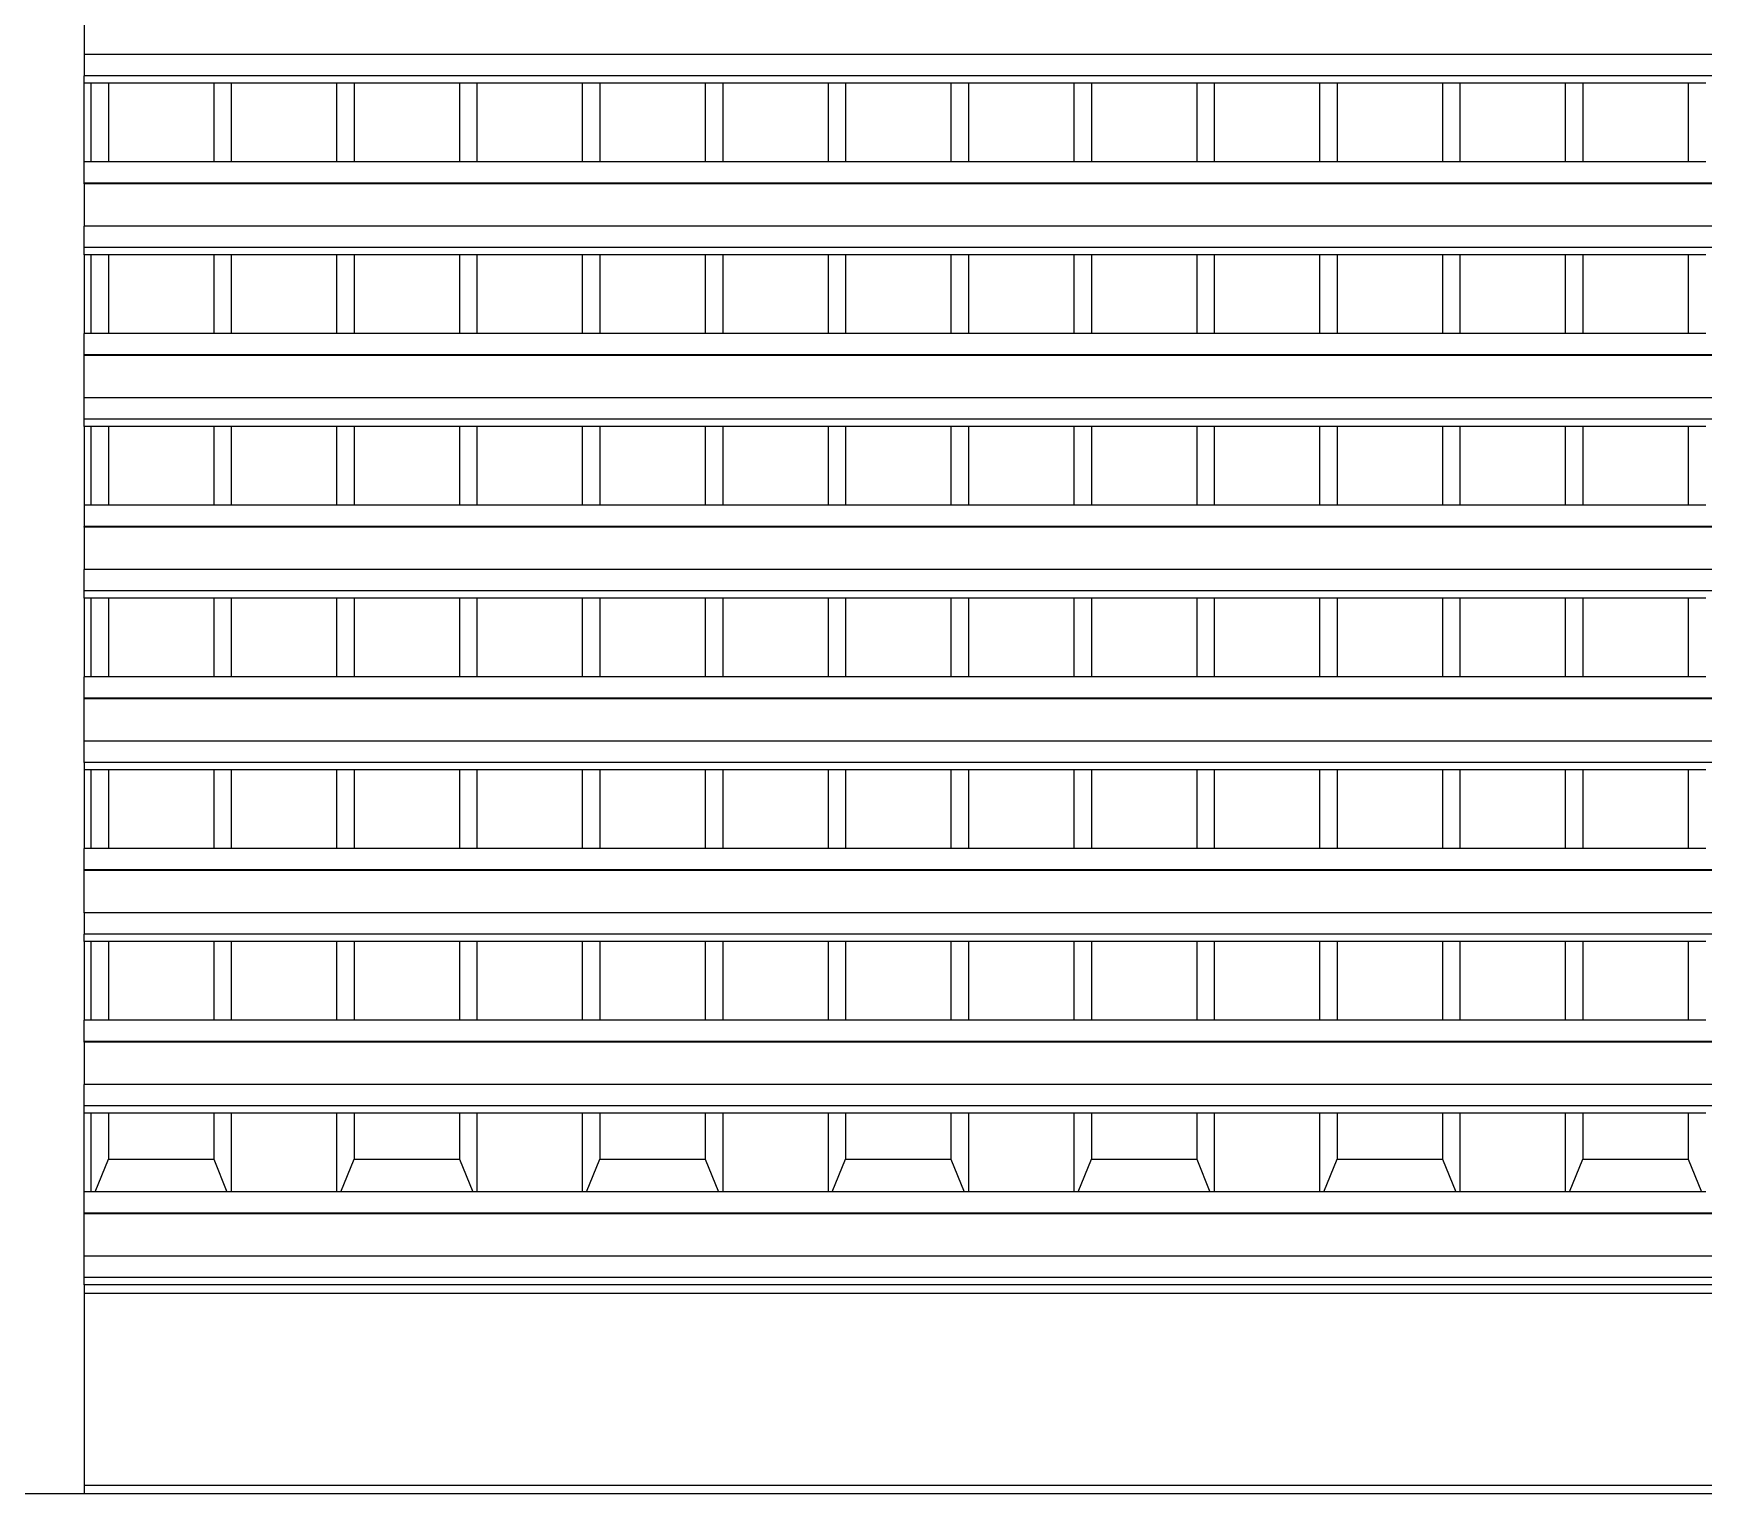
# Model space of a CAD drawing. Header units: metres. Extents: x -59 to 59, y -13 to 12.
# Drawn here: x -29.027 to -27.108, y 9.144 to 10.822 of the extents above; entities that cross this region are included whole.
import ezdxf

# ---------------------------------------------------------------- set-up
doc = ezdxf.new("R2010")
doc.units = ezdxf.units.M

msp = doc.modelspace()

# ---------------------------------------------------------------- linework, layer by layer
for p, q in [((-28.9689, 10.8459), (-28.9689, 10.7974)), ((-25.3389, 10.7974), (-28.9689, 10.7974)), ((-28.9689, 10.7974), (-28.9689, 10.7727)), ((-25.3389, 10.7727), (-28.9689, 10.7727)), ((-28.9689, 10.7645), (-28.9689, 10.7727)), ((-28.9689, 10.6741), (-28.9689, 10.7645)), ((-28.9613, 10.7645), (-28.9689, 10.7645)), ((-28.9613, 10.7645), (-28.9613, 10.6741)), ((-28.9412, 10.7645), (-28.9613, 10.7645)), ((-28.9412, 10.7645), (-28.9412, 10.6741)), ((-28.8201, 10.7645), (-28.9412, 10.7645)), ((-28.8201, 10.7645), (-28.8201, 10.6741)), ((-28.8, 10.7645), (-28.8201, 10.7645)), ((-28.8, 10.7645), (-28.8, 10.6741)), ((-28.6789, 10.7645), (-28.8, 10.7645)), ((-28.6789, 10.7645), (-28.6789, 10.6741)), ((-28.6588, 10.7645), (-28.6789, 10.7645)), ((-28.6588, 10.7645), (-28.6588, 10.6741)), ((-28.5377, 10.7645), (-28.6588, 10.7645)), ((-28.5377, 10.7645), (-28.5377, 10.6741)), ((-28.5176, 10.7645), (-28.5377, 10.7645)), ((-28.5176, 10.7645), (-28.5176, 10.6741)), ((-28.3965, 10.7645), (-28.5176, 10.7645)), ((-28.3965, 10.7645), (-28.3965, 10.6741)), ((-28.3763, 10.7645), (-28.3965, 10.7645)), ((-28.3763, 10.7645), (-28.3763, 10.6741)), ((-28.2553, 10.7645), (-28.3763, 10.7645)), ((-28.2553, 10.7645), (-28.2553, 10.6741)), ((-28.2351, 10.7645), (-28.2553, 10.7645)), ((-28.2351, 10.7645), (-28.2351, 10.6741)), ((-28.1141, 10.7645), (-28.2351, 10.7645)), ((-28.1141, 10.7645), (-28.1141, 10.6741)), ((-28.0939, 10.7645), (-28.1141, 10.7645)), ((-28.0939, 10.7645), (-28.0939, 10.6741)), ((-27.9729, 10.7645), (-28.0939, 10.7645)), ((-27.9729, 10.7645), (-27.9729, 10.6741)), ((-27.9527, 10.7645), (-27.9729, 10.7645)), ((-27.9527, 10.7645), (-27.9527, 10.6741)), ((-27.8317, 10.7645), (-27.9527, 10.7645)), ((-27.8317, 10.7645), (-27.8317, 10.6741)), ((-27.8115, 10.7645), (-27.8317, 10.7645)), ((-27.8115, 10.7645), (-27.8115, 10.6741)), ((-27.6905, 10.7645), (-27.8115, 10.7645)), ((-27.6905, 10.7645), (-27.6905, 10.6741)), ((-27.6703, 10.7645), (-27.6905, 10.7645)), ((-27.6703, 10.7645), (-27.6703, 10.6741)), ((-27.5493, 10.7645), (-27.6703, 10.7645)), ((-27.5493, 10.7645), (-27.5493, 10.6741)), ((-27.5291, 10.7645), (-27.5493, 10.7645)), ((-27.5291, 10.7645), (-27.5291, 10.6741)), ((-27.4081, 10.7645), (-27.5291, 10.7645)), ((-27.4081, 10.7645), (-27.4081, 10.6741)), ((-27.3879, 10.7645), (-27.4081, 10.7645)), ((-27.3879, 10.7645), (-27.3879, 10.6741)), ((-27.2669, 10.7645), (-27.3879, 10.7645)), ((-27.2669, 10.7645), (-27.2669, 10.6741)), ((-27.2467, 10.7645), (-27.2669, 10.7645)), ((-27.2467, 10.7645), (-27.2467, 10.6741)), ((-27.1257, 10.7645), (-27.2467, 10.7645)), ((-27.1257, 10.7645), (-27.1257, 10.6741)), ((-27.1055, 10.7645), (-27.1257, 10.7645)), ((-28.9689, 10.6494), (-28.9689, 10.6741)), ((-28.9613, 10.6741), (-28.9689, 10.6741)), ((-28.9412, 10.6741), (-28.9613, 10.6741)), ((-28.8201, 10.6741), (-28.9412, 10.6741)), ((-28.8, 10.6741), (-28.8201, 10.6741)), ((-28.6789, 10.6741), (-28.8, 10.6741)), ((-28.6588, 10.6741), (-28.6789, 10.6741)), ((-28.5377, 10.6741), (-28.6588, 10.6741)), ((-28.5176, 10.6741), (-28.5377, 10.6741)), ((-28.3965, 10.6741), (-28.5176, 10.6741)), ((-28.3763, 10.6741), (-28.3965, 10.6741)), ((-28.2553, 10.6741), (-28.3763, 10.6741)), ((-28.2351, 10.6741), (-28.2553, 10.6741)), ((-28.1141, 10.6741), (-28.2351, 10.6741)), ((-28.0939, 10.6741), (-28.1141, 10.6741)), ((-27.9729, 10.6741), (-28.0939, 10.6741)), ((-27.9527, 10.6741), (-27.9729, 10.6741)), ((-27.8317, 10.6741), (-27.9527, 10.6741)), ((-27.8115, 10.6741), (-27.8317, 10.6741)), ((-27.6905, 10.6741), (-27.8115, 10.6741)), ((-27.6703, 10.6741), (-27.6905, 10.6741)), ((-27.5493, 10.6741), (-27.6703, 10.6741)), ((-27.5291, 10.6741), (-27.5493, 10.6741)), ((-27.4081, 10.6741), (-27.5291, 10.6741)), ((-27.3879, 10.6741), (-27.4081, 10.6741)), ((-27.2669, 10.6741), (-27.3879, 10.6741)), ((-27.2467, 10.6741), (-27.2669, 10.6741)), ((-27.1257, 10.6741), (-27.2467, 10.6741)), ((-27.1055, 10.6741), (-27.1257, 10.6741)), ((-25.3389, 10.6494), (-28.9689, 10.6494)), ((-28.9689, 10.6486), (-28.9689, 10.6494)), ((-25.3389, 10.6486), (-28.9689, 10.6486)), ((-28.9689, 10.6486), (-28.9689, 10.6001)), ((-25.3389, 10.6001), (-28.9689, 10.6001)), ((-28.9689, 10.5754), (-28.9689, 10.6001)), ((-25.3389, 10.5754), (-28.9689, 10.5754)), ((-28.9689, 10.5672), (-28.9689, 10.5754)), ((-28.9613, 10.5672), (-28.9689, 10.5672)), ((-28.9689, 10.5672), (-28.9689, 10.4768)), ((-28.9613, 10.5672), (-28.9613, 10.4768)), ((-28.9412, 10.5672), (-28.9613, 10.5672)), ((-28.9412, 10.5672), (-28.9412, 10.4768)), ((-28.8201, 10.5672), (-28.9412, 10.5672)), ((-28.8201, 10.5672), (-28.8201, 10.4768)), ((-28.8, 10.5672), (-28.8201, 10.5672)), ((-28.8, 10.5672), (-28.8, 10.4768)), ((-28.6789, 10.5672), (-28.8, 10.5672)), ((-28.6789, 10.5672), (-28.6789, 10.4768)), ((-28.6588, 10.5672), (-28.6789, 10.5672)), ((-28.6588, 10.5672), (-28.6588, 10.4768)), ((-28.5377, 10.5672), (-28.6588, 10.5672)), ((-28.5377, 10.5672), (-28.5377, 10.4768)), ((-28.5176, 10.5672), (-28.5377, 10.5672)), ((-28.5176, 10.5672), (-28.5176, 10.4768)), ((-28.3965, 10.5672), (-28.5176, 10.5672)), ((-28.3965, 10.5672), (-28.3965, 10.4768)), ((-28.3763, 10.5672), (-28.3965, 10.5672)), ((-28.3763, 10.5672), (-28.3763, 10.4768)), ((-28.2553, 10.5672), (-28.3763, 10.5672)), ((-28.2553, 10.5672), (-28.2553, 10.4768)), ((-28.2351, 10.5672), (-28.2553, 10.5672)), ((-28.2351, 10.5672), (-28.2351, 10.4768)), ((-28.1141, 10.5672), (-28.2351, 10.5672)), ((-28.1141, 10.5672), (-28.1141, 10.4768)), ((-28.0939, 10.5672), (-28.1141, 10.5672)), ((-28.0939, 10.5672), (-28.0939, 10.4768)), ((-27.9729, 10.5672), (-28.0939, 10.5672)), ((-27.9729, 10.5672), (-27.9729, 10.4768)), ((-27.9527, 10.5672), (-27.9729, 10.5672)), ((-27.9527, 10.5672), (-27.9527, 10.4768)), ((-27.8317, 10.5672), (-27.9527, 10.5672)), ((-27.8317, 10.5672), (-27.8317, 10.4768)), ((-27.8115, 10.5672), (-27.8317, 10.5672)), ((-27.8115, 10.5672), (-27.8115, 10.4768)), ((-27.6905, 10.5672), (-27.8115, 10.5672)), ((-27.6905, 10.5672), (-27.6905, 10.4768)), ((-27.6703, 10.5672), (-27.6905, 10.5672)), ((-27.6703, 10.5672), (-27.6703, 10.4768)), ((-27.5493, 10.5672), (-27.6703, 10.5672)), ((-27.5493, 10.5672), (-27.5493, 10.4768)), ((-27.5291, 10.5672), (-27.5493, 10.5672)), ((-27.5291, 10.5672), (-27.5291, 10.4768)), ((-27.4081, 10.5672), (-27.5291, 10.5672)), ((-27.4081, 10.5672), (-27.4081, 10.4768)), ((-27.3879, 10.5672), (-27.4081, 10.5672)), ((-27.3879, 10.5672), (-27.3879, 10.4768)), ((-27.2669, 10.5672), (-27.3879, 10.5672)), ((-27.2669, 10.5672), (-27.2669, 10.4768)), ((-27.2467, 10.5672), (-27.2669, 10.5672)), ((-27.2467, 10.5672), (-27.2467, 10.4768)), ((-27.1257, 10.5672), (-27.2467, 10.5672)), ((-27.1257, 10.5672), (-27.1257, 10.4768)), ((-27.1055, 10.5672), (-27.1257, 10.5672)), ((-28.9689, 10.4521), (-28.9689, 10.4768)), ((-28.9613, 10.4768), (-28.9689, 10.4768)), ((-28.9412, 10.4768), (-28.9613, 10.4768)), ((-28.8201, 10.4768), (-28.9412, 10.4768)), ((-28.8, 10.4768), (-28.8201, 10.4768)), ((-28.6789, 10.4768), (-28.8, 10.4768)), ((-28.6588, 10.4768), (-28.6789, 10.4768)), ((-28.5377, 10.4768), (-28.6588, 10.4768)), ((-28.5176, 10.4768), (-28.5377, 10.4768)), ((-28.3965, 10.4768), (-28.5176, 10.4768)), ((-28.3763, 10.4768), (-28.3965, 10.4768)), ((-28.2553, 10.4768), (-28.3763, 10.4768)), ((-28.2351, 10.4768), (-28.2553, 10.4768)), ((-28.1141, 10.4768), (-28.2351, 10.4768)), ((-28.0939, 10.4768), (-28.1141, 10.4768)), ((-27.9729, 10.4768), (-28.0939, 10.4768)), ((-27.9527, 10.4768), (-27.9729, 10.4768)), ((-27.8317, 10.4768), (-27.9527, 10.4768)), ((-27.8115, 10.4768), (-27.8317, 10.4768)), ((-27.6905, 10.4768), (-27.8115, 10.4768)), ((-27.6703, 10.4768), (-27.6905, 10.4768)), ((-27.5493, 10.4768), (-27.6703, 10.4768)), ((-27.5291, 10.4768), (-27.5493, 10.4768)), ((-27.4081, 10.4768), (-27.5291, 10.4768)), ((-27.3879, 10.4768), (-27.4081, 10.4768)), ((-27.2669, 10.4768), (-27.3879, 10.4768)), ((-27.2467, 10.4768), (-27.2669, 10.4768)), ((-27.1257, 10.4768), (-27.2467, 10.4768)), ((-27.1055, 10.4768), (-27.1257, 10.4768)), ((-25.3389, 10.4521), (-28.9689, 10.4521)), ((-28.9689, 10.4513), (-28.9689, 10.4521)), ((-25.3389, 10.4513), (-28.9689, 10.4513)), ((-28.9689, 10.4028), (-28.9689, 10.4513)), ((-25.3389, 10.4028), (-28.9689, 10.4028)), ((-28.9689, 10.3782), (-28.9689, 10.4028)), ((-25.3389, 10.3782), (-28.9689, 10.3782)), ((-28.9689, 10.3699), (-28.9689, 10.3782)), ((-28.9613, 10.3699), (-28.9689, 10.3699)), ((-28.9689, 10.3699), (-28.9689, 10.2795)), ((-28.9613, 10.3699), (-28.9613, 10.2795)), ((-28.9412, 10.3699), (-28.9613, 10.3699)), ((-28.9412, 10.3699), (-28.9412, 10.2795)), ((-28.8201, 10.3699), (-28.9412, 10.3699)), ((-28.8201, 10.3699), (-28.8201, 10.2795)), ((-28.8, 10.3699), (-28.8201, 10.3699)), ((-28.8, 10.3699), (-28.8, 10.2795)), ((-28.6789, 10.3699), (-28.8, 10.3699)), ((-28.6789, 10.3699), (-28.6789, 10.2795)), ((-28.6588, 10.3699), (-28.6789, 10.3699)), ((-28.6588, 10.3699), (-28.6588, 10.2795)), ((-28.5377, 10.3699), (-28.6588, 10.3699)), ((-28.5377, 10.3699), (-28.5377, 10.2795)), ((-28.5176, 10.3699), (-28.5377, 10.3699)), ((-28.5176, 10.3699), (-28.5176, 10.2795)), ((-28.3965, 10.3699), (-28.5176, 10.3699)), ((-28.3965, 10.3699), (-28.3965, 10.2795)), ((-28.3763, 10.3699), (-28.3965, 10.3699)), ((-28.3763, 10.3699), (-28.3763, 10.2795)), ((-28.2553, 10.3699), (-28.3763, 10.3699)), ((-28.2553, 10.3699), (-28.2553, 10.2795)), ((-28.2351, 10.3699), (-28.2553, 10.3699)), ((-28.2351, 10.3699), (-28.2351, 10.2795)), ((-28.1141, 10.3699), (-28.2351, 10.3699)), ((-28.1141, 10.3699), (-28.1141, 10.2795)), ((-28.0939, 10.3699), (-28.1141, 10.3699)), ((-28.0939, 10.3699), (-28.0939, 10.2795)), ((-27.9729, 10.3699), (-28.0939, 10.3699)), ((-27.9729, 10.3699), (-27.9729, 10.2795)), ((-27.9527, 10.3699), (-27.9729, 10.3699)), ((-27.9527, 10.3699), (-27.9527, 10.2795)), ((-27.8317, 10.3699), (-27.9527, 10.3699)), ((-27.8317, 10.3699), (-27.8317, 10.2795)), ((-27.8115, 10.3699), (-27.8317, 10.3699)), ((-27.8115, 10.3699), (-27.8115, 10.2795)), ((-27.6905, 10.3699), (-27.8115, 10.3699)), ((-27.6905, 10.3699), (-27.6905, 10.2795)), ((-27.6703, 10.3699), (-27.6905, 10.3699)), ((-27.6703, 10.3699), (-27.6703, 10.2795)), ((-27.5493, 10.3699), (-27.6703, 10.3699)), ((-27.5493, 10.3699), (-27.5493, 10.2795)), ((-27.5291, 10.3699), (-27.5493, 10.3699)), ((-27.5291, 10.3699), (-27.5291, 10.2795)), ((-27.4081, 10.3699), (-27.5291, 10.3699)), ((-27.4081, 10.3699), (-27.4081, 10.2795)), ((-27.3879, 10.3699), (-27.4081, 10.3699)), ((-27.3879, 10.3699), (-27.3879, 10.2795)), ((-27.2669, 10.3699), (-27.3879, 10.3699)), ((-27.2669, 10.3699), (-27.2669, 10.2795)), ((-27.2467, 10.3699), (-27.2669, 10.3699)), ((-27.2467, 10.3699), (-27.2467, 10.2795)), ((-27.1257, 10.3699), (-27.2467, 10.3699)), ((-27.1257, 10.3699), (-27.1257, 10.2795)), ((-27.1055, 10.3699), (-27.1257, 10.3699)), ((-28.9613, 10.2795), (-28.9689, 10.2795)), ((-28.9689, 10.2795), (-28.9689, 10.2549)), ((-28.9412, 10.2795), (-28.9613, 10.2795)), ((-28.8201, 10.2795), (-28.9412, 10.2795)), ((-28.8, 10.2795), (-28.8201, 10.2795)), ((-28.6789, 10.2795), (-28.8, 10.2795)), ((-28.6588, 10.2795), (-28.6789, 10.2795)), ((-28.5377, 10.2795), (-28.6588, 10.2795)), ((-28.5176, 10.2795), (-28.5377, 10.2795)), ((-28.3965, 10.2795), (-28.5176, 10.2795)), ((-28.3763, 10.2795), (-28.3965, 10.2795)), ((-28.2553, 10.2795), (-28.3763, 10.2795)), ((-28.2351, 10.2795), (-28.2553, 10.2795)), ((-28.1141, 10.2795), (-28.2351, 10.2795)), ((-28.0939, 10.2795), (-28.1141, 10.2795)), ((-27.9729, 10.2795), (-28.0939, 10.2795)), ((-27.9527, 10.2795), (-27.9729, 10.2795)), ((-27.8317, 10.2795), (-27.9527, 10.2795)), ((-27.8115, 10.2795), (-27.8317, 10.2795)), ((-27.6905, 10.2795), (-27.8115, 10.2795)), ((-27.6703, 10.2795), (-27.6905, 10.2795)), ((-27.5493, 10.2795), (-27.6703, 10.2795)), ((-27.5291, 10.2795), (-27.5493, 10.2795)), ((-27.4081, 10.2795), (-27.5291, 10.2795)), ((-27.3879, 10.2795), (-27.4081, 10.2795)), ((-27.2669, 10.2795), (-27.3879, 10.2795)), ((-27.2467, 10.2795), (-27.2669, 10.2795)), ((-27.1257, 10.2795), (-27.2467, 10.2795)), ((-27.1055, 10.2795), (-27.1257, 10.2795)), ((-25.3389, 10.2549), (-28.9689, 10.2549)), ((-28.9689, 10.254), (-28.9689, 10.2549)), ((-25.3389, 10.254), (-28.9689, 10.254)), ((-28.9689, 10.254), (-28.9689, 10.2055)), ((-25.3389, 10.2055), (-28.9689, 10.2055)), ((-28.9689, 10.1809), (-28.9689, 10.2055)), ((-25.3389, 10.1809), (-28.9689, 10.1809)), ((-28.9689, 10.1727), (-28.9689, 10.1809)), ((-28.9613, 10.1727), (-28.9689, 10.1727)), ((-28.9689, 10.1727), (-28.9689, 10.0822)), ((-28.9613, 10.1727), (-28.9613, 10.0822)), ((-28.9412, 10.1727), (-28.9613, 10.1727)), ((-28.9412, 10.1727), (-28.9412, 10.0822)), ((-28.8201, 10.1727), (-28.9412, 10.1727)), ((-28.8201, 10.1727), (-28.8201, 10.0822)), ((-28.8, 10.1727), (-28.8201, 10.1727)), ((-28.8, 10.1727), (-28.8, 10.0822)), ((-28.6789, 10.1727), (-28.8, 10.1727)), ((-28.6789, 10.1727), (-28.6789, 10.0822)), ((-28.6588, 10.1727), (-28.6789, 10.1727)), ((-28.6588, 10.1727), (-28.6588, 10.0822)), ((-28.5377, 10.1727), (-28.6588, 10.1727)), ((-28.5377, 10.1727), (-28.5377, 10.0822)), ((-28.5176, 10.1727), (-28.5377, 10.1727)), ((-28.5176, 10.1727), (-28.5176, 10.0822)), ((-28.3965, 10.1727), (-28.5176, 10.1727)), ((-28.3965, 10.1727), (-28.3965, 10.0822)), ((-28.3763, 10.1727), (-28.3965, 10.1727)), ((-28.3763, 10.1727), (-28.3763, 10.0822)), ((-28.2553, 10.1727), (-28.3763, 10.1727)), ((-28.2553, 10.1727), (-28.2553, 10.0822)), ((-28.2351, 10.1727), (-28.2553, 10.1727)), ((-28.2351, 10.1727), (-28.2351, 10.0822)), ((-28.1141, 10.1727), (-28.2351, 10.1727)), ((-28.1141, 10.1727), (-28.1141, 10.0822)), ((-28.0939, 10.1727), (-28.1141, 10.1727)), ((-28.0939, 10.1727), (-28.0939, 10.0822)), ((-27.9729, 10.1727), (-28.0939, 10.1727)), ((-27.9729, 10.1727), (-27.9729, 10.0822)), ((-27.9527, 10.1727), (-27.9729, 10.1727)), ((-27.9527, 10.1727), (-27.9527, 10.0822)), ((-27.8317, 10.1727), (-27.9527, 10.1727)), ((-27.8317, 10.1727), (-27.8317, 10.0822)), ((-27.8115, 10.1727), (-27.8317, 10.1727)), ((-27.8115, 10.1727), (-27.8115, 10.0822)), ((-27.6905, 10.1727), (-27.8115, 10.1727)), ((-27.6905, 10.1727), (-27.6905, 10.0822)), ((-27.6703, 10.1727), (-27.6905, 10.1727)), ((-27.6703, 10.1727), (-27.6703, 10.0822)), ((-27.5493, 10.1727), (-27.6703, 10.1727)), ((-27.5493, 10.1727), (-27.5493, 10.0822)), ((-27.5291, 10.1727), (-27.5493, 10.1727)), ((-27.5291, 10.1727), (-27.5291, 10.0822)), ((-27.4081, 10.1727), (-27.5291, 10.1727)), ((-27.4081, 10.1727), (-27.4081, 10.0822)), ((-27.3879, 10.1727), (-27.4081, 10.1727)), ((-27.3879, 10.1727), (-27.3879, 10.0822)), ((-27.2669, 10.1727), (-27.3879, 10.1727)), ((-27.2669, 10.1727), (-27.2669, 10.0822)), ((-27.2467, 10.1727), (-27.2669, 10.1727)), ((-27.2467, 10.1727), (-27.2467, 10.0822)), ((-27.1257, 10.1727), (-27.2467, 10.1727)), ((-27.1257, 10.1727), (-27.1257, 10.0822)), ((-27.1055, 10.1727), (-27.1257, 10.1727)), ((-28.9689, 10.0576), (-28.9689, 10.0822)), ((-28.9613, 10.0822), (-28.9689, 10.0822)), ((-28.9412, 10.0822), (-28.9613, 10.0822)), ((-28.8201, 10.0822), (-28.9412, 10.0822)), ((-28.8, 10.0822), (-28.8201, 10.0822)), ((-28.6789, 10.0822), (-28.8, 10.0822)), ((-28.6588, 10.0822), (-28.6789, 10.0822)), ((-28.5377, 10.0822), (-28.6588, 10.0822)), ((-28.5176, 10.0822), (-28.5377, 10.0822)), ((-28.3965, 10.0822), (-28.5176, 10.0822)), ((-28.3763, 10.0822), (-28.3965, 10.0822)), ((-28.2553, 10.0822), (-28.3763, 10.0822)), ((-28.2351, 10.0822), (-28.2553, 10.0822)), ((-28.1141, 10.0822), (-28.2351, 10.0822)), ((-28.0939, 10.0822), (-28.1141, 10.0822)), ((-27.9729, 10.0822), (-28.0939, 10.0822)), ((-27.9527, 10.0822), (-27.9729, 10.0822)), ((-27.8317, 10.0822), (-27.9527, 10.0822)), ((-27.8115, 10.0822), (-27.8317, 10.0822)), ((-27.6905, 10.0822), (-27.8115, 10.0822)), ((-27.6703, 10.0822), (-27.6905, 10.0822)), ((-27.5493, 10.0822), (-27.6703, 10.0822)), ((-27.5291, 10.0822), (-27.5493, 10.0822)), ((-27.4081, 10.0822), (-27.5291, 10.0822)), ((-27.3879, 10.0822), (-27.4081, 10.0822)), ((-27.2669, 10.0822), (-27.3879, 10.0822)), ((-27.2467, 10.0822), (-27.2669, 10.0822)), ((-27.1257, 10.0822), (-27.2467, 10.0822)), ((-27.1055, 10.0822), (-27.1257, 10.0822)), ((-25.3389, 10.0576), (-28.9689, 10.0576)), ((-28.9689, 10.0568), (-28.9689, 10.0576)), ((-25.3389, 10.0568), (-28.9689, 10.0568)), ((-28.9689, 10.0083), (-28.9689, 10.0568)), ((-25.3389, 10.0083), (-28.9689, 10.0083)), ((-28.9689, 9.9836), (-28.9689, 10.0083)), ((-25.3389, 9.9836), (-28.9689, 9.9836)), ((-28.9689, 9.9836), (-28.9689, 9.9754)), ((-28.9613, 9.9754), (-28.9689, 9.9754)), ((-28.9689, 9.9754), (-28.9689, 9.885)), ((-28.9613, 9.9754), (-28.9613, 9.885)), ((-28.9412, 9.9754), (-28.9613, 9.9754)), ((-28.9412, 9.9754), (-28.9412, 9.885)), ((-28.8201, 9.9754), (-28.9412, 9.9754)), ((-28.8201, 9.9754), (-28.8201, 9.885)), ((-28.8, 9.9754), (-28.8201, 9.9754)), ((-28.8, 9.9754), (-28.8, 9.885)), ((-28.6789, 9.9754), (-28.8, 9.9754)), ((-28.6789, 9.9754), (-28.6789, 9.885)), ((-28.6588, 9.9754), (-28.6789, 9.9754)), ((-28.6588, 9.9754), (-28.6588, 9.885)), ((-28.5377, 9.9754), (-28.6588, 9.9754)), ((-28.5377, 9.9754), (-28.5377, 9.885)), ((-28.5176, 9.9754), (-28.5377, 9.9754)), ((-28.5176, 9.9754), (-28.5176, 9.885)), ((-28.3965, 9.9754), (-28.5176, 9.9754)), ((-28.3965, 9.9754), (-28.3965, 9.885)), ((-28.3763, 9.9754), (-28.3965, 9.9754)), ((-28.3763, 9.9754), (-28.3763, 9.885)), ((-28.2553, 9.9754), (-28.3763, 9.9754)), ((-28.2553, 9.9754), (-28.2553, 9.885)), ((-28.2351, 9.9754), (-28.2553, 9.9754)), ((-28.2351, 9.9754), (-28.2351, 9.885)), ((-28.1141, 9.9754), (-28.2351, 9.9754)), ((-28.1141, 9.9754), (-28.1141, 9.885)), ((-28.0939, 9.9754), (-28.1141, 9.9754)), ((-28.0939, 9.9754), (-28.0939, 9.885)), ((-27.9729, 9.9754), (-28.0939, 9.9754)), ((-27.9729, 9.9754), (-27.9729, 9.885)), ((-27.9527, 9.9754), (-27.9729, 9.9754)), ((-27.9527, 9.9754), (-27.9527, 9.885)), ((-27.8317, 9.9754), (-27.9527, 9.9754)), ((-27.8317, 9.9754), (-27.8317, 9.885)), ((-27.8115, 9.9754), (-27.8317, 9.9754)), ((-27.8115, 9.9754), (-27.8115, 9.885)), ((-27.6905, 9.9754), (-27.8115, 9.9754)), ((-27.6905, 9.9754), (-27.6905, 9.885)), ((-27.6703, 9.9754), (-27.6905, 9.9754)), ((-27.6703, 9.9754), (-27.6703, 9.885)), ((-27.5493, 9.9754), (-27.6703, 9.9754)), ((-27.5493, 9.9754), (-27.5493, 9.885)), ((-27.5291, 9.9754), (-27.5493, 9.9754)), ((-27.5291, 9.9754), (-27.5291, 9.885)), ((-27.4081, 9.9754), (-27.5291, 9.9754)), ((-27.4081, 9.9754), (-27.4081, 9.885)), ((-27.3879, 9.9754), (-27.4081, 9.9754)), ((-27.3879, 9.9754), (-27.3879, 9.885)), ((-27.2669, 9.9754), (-27.3879, 9.9754)), ((-27.2669, 9.9754), (-27.2669, 9.885)), ((-27.2467, 9.9754), (-27.2669, 9.9754)), ((-27.2467, 9.9754), (-27.2467, 9.885)), ((-27.1257, 9.9754), (-27.2467, 9.9754)), ((-27.1257, 9.9754), (-27.1257, 9.885)), ((-27.1055, 9.9754), (-27.1257, 9.9754)), ((-28.9689, 9.8603), (-28.9689, 9.885)), ((-28.9613, 9.885), (-28.9689, 9.885)), ((-28.9412, 9.885), (-28.9613, 9.885)), ((-28.8201, 9.885), (-28.9412, 9.885)), ((-28.8, 9.885), (-28.8201, 9.885)), ((-28.6789, 9.885), (-28.8, 9.885)), ((-28.6588, 9.885), (-28.6789, 9.885)), ((-28.5377, 9.885), (-28.6588, 9.885)), ((-28.5176, 9.885), (-28.5377, 9.885)), ((-28.3965, 9.885), (-28.5176, 9.885)), ((-28.3763, 9.885), (-28.3965, 9.885)), ((-28.2553, 9.885), (-28.3763, 9.885)), ((-28.2351, 9.885), (-28.2553, 9.885)), ((-28.1141, 9.885), (-28.2351, 9.885)), ((-28.0939, 9.885), (-28.1141, 9.885)), ((-27.9729, 9.885), (-28.0939, 9.885)), ((-27.9527, 9.885), (-27.9729, 9.885)), ((-27.8317, 9.885), (-27.9527, 9.885)), ((-27.8115, 9.885), (-27.8317, 9.885)), ((-27.6905, 9.885), (-27.8115, 9.885)), ((-27.6703, 9.885), (-27.6905, 9.885)), ((-27.5493, 9.885), (-27.6703, 9.885)), ((-27.5291, 9.885), (-27.5493, 9.885)), ((-27.4081, 9.885), (-27.5291, 9.885)), ((-27.3879, 9.885), (-27.4081, 9.885)), ((-27.2669, 9.885), (-27.3879, 9.885)), ((-27.2467, 9.885), (-27.2669, 9.885)), ((-27.1257, 9.885), (-27.2467, 9.885)), ((-27.1055, 9.885), (-27.1257, 9.885)), ((-25.3389, 9.8603), (-28.9689, 9.8603)), ((-28.9689, 9.8595), (-28.9689, 9.8603)), ((-25.3389, 9.8595), (-28.9689, 9.8595)), ((-28.9689, 9.811), (-28.9689, 9.8595)), ((-25.3389, 9.811), (-28.9689, 9.811)), ((-28.9689, 9.811), (-28.9689, 9.7863)), ((-25.3389, 9.7863), (-28.9689, 9.7863)), ((-28.9689, 9.7781), (-28.9689, 9.7863)), ((-28.9613, 9.7781), (-28.9689, 9.7781)), ((-28.9689, 9.7781), (-28.9689, 9.6877)), ((-28.9613, 9.7781), (-28.9613, 9.6877)), ((-28.9412, 9.7781), (-28.9613, 9.7781)), ((-28.9412, 9.7781), (-28.9412, 9.6877)), ((-28.8201, 9.7781), (-28.9412, 9.7781)), ((-28.8201, 9.7781), (-28.8201, 9.6877)), ((-28.8, 9.7781), (-28.8201, 9.7781)), ((-28.8, 9.7781), (-28.8, 9.6877)), ((-28.6789, 9.7781), (-28.8, 9.7781)), ((-28.6789, 9.7781), (-28.6789, 9.6877)), ((-28.6588, 9.7781), (-28.6789, 9.7781)), ((-28.6588, 9.7781), (-28.6588, 9.6877)), ((-28.5377, 9.7781), (-28.6588, 9.7781)), ((-28.5377, 9.7781), (-28.5377, 9.6877)), ((-28.5176, 9.7781), (-28.5377, 9.7781)), ((-28.5176, 9.7781), (-28.5176, 9.6877)), ((-28.3965, 9.7781), (-28.5176, 9.7781)), ((-28.3965, 9.7781), (-28.3965, 9.6877)), ((-28.3763, 9.7781), (-28.3965, 9.7781)), ((-28.3763, 9.7781), (-28.3763, 9.6877)), ((-28.2553, 9.7781), (-28.3763, 9.7781)), ((-28.2553, 9.7781), (-28.2553, 9.6877)), ((-28.2351, 9.7781), (-28.2553, 9.7781)), ((-28.2351, 9.7781), (-28.2351, 9.6877)), ((-28.1141, 9.7781), (-28.2351, 9.7781)), ((-28.1141, 9.7781), (-28.1141, 9.6877)), ((-28.0939, 9.7781), (-28.1141, 9.7781)), ((-28.0939, 9.7781), (-28.0939, 9.6877)), ((-27.9729, 9.7781), (-28.0939, 9.7781)), ((-27.9729, 9.7781), (-27.9729, 9.6877)), ((-27.9527, 9.7781), (-27.9729, 9.7781)), ((-27.9527, 9.7781), (-27.9527, 9.6877)), ((-27.8317, 9.7781), (-27.9527, 9.7781)), ((-27.8317, 9.7781), (-27.8317, 9.6877)), ((-27.8115, 9.7781), (-27.8317, 9.7781)), ((-27.8115, 9.7781), (-27.8115, 9.6877)), ((-27.6905, 9.7781), (-27.8115, 9.7781)), ((-27.6905, 9.7781), (-27.6905, 9.6877)), ((-27.6703, 9.7781), (-27.6905, 9.7781)), ((-27.6703, 9.7781), (-27.6703, 9.6877)), ((-27.5493, 9.7781), (-27.6703, 9.7781)), ((-27.5493, 9.7781), (-27.5493, 9.6877)), ((-27.5291, 9.7781), (-27.5493, 9.7781)), ((-27.5291, 9.7781), (-27.5291, 9.6877)), ((-27.4081, 9.7781), (-27.5291, 9.7781)), ((-27.4081, 9.7781), (-27.4081, 9.6877)), ((-27.3879, 9.7781), (-27.4081, 9.7781)), ((-27.3879, 9.7781), (-27.3879, 9.6877)), ((-27.2669, 9.7781), (-27.3879, 9.7781)), ((-27.2669, 9.7781), (-27.2669, 9.6877)), ((-27.2467, 9.7781), (-27.2669, 9.7781)), ((-27.2467, 9.7781), (-27.2467, 9.6877)), ((-27.1257, 9.7781), (-27.2467, 9.7781)), ((-27.1257, 9.7781), (-27.1257, 9.6877)), ((-27.1055, 9.7781), (-27.1257, 9.7781)), ((-28.9689, 9.663), (-28.9689, 9.6877)), ((-28.9613, 9.6877), (-28.9689, 9.6877)), ((-28.9412, 9.6877), (-28.9613, 9.6877)), ((-28.8201, 9.6877), (-28.9412, 9.6877)), ((-28.8, 9.6877), (-28.8201, 9.6877)), ((-28.6789, 9.6877), (-28.8, 9.6877)), ((-28.6588, 9.6877), (-28.6789, 9.6877)), ((-28.5377, 9.6877), (-28.6588, 9.6877)), ((-28.5176, 9.6877), (-28.5377, 9.6877)), ((-28.3965, 9.6877), (-28.5176, 9.6877)), ((-28.3763, 9.6877), (-28.3965, 9.6877)), ((-28.2553, 9.6877), (-28.3763, 9.6877)), ((-28.2351, 9.6877), (-28.2553, 9.6877)), ((-28.1141, 9.6877), (-28.2351, 9.6877)), ((-28.0939, 9.6877), (-28.1141, 9.6877)), ((-27.9729, 9.6877), (-28.0939, 9.6877)), ((-27.9527, 9.6877), (-27.9729, 9.6877)), ((-27.8317, 9.6877), (-27.9527, 9.6877)), ((-27.8115, 9.6877), (-27.8317, 9.6877)), ((-27.6905, 9.6877), (-27.8115, 9.6877)), ((-27.6703, 9.6877), (-27.6905, 9.6877)), ((-27.5493, 9.6877), (-27.6703, 9.6877)), ((-27.5291, 9.6877), (-27.5493, 9.6877)), ((-27.4081, 9.6877), (-27.5291, 9.6877)), ((-27.3879, 9.6877), (-27.4081, 9.6877)), ((-27.2669, 9.6877), (-27.3879, 9.6877)), ((-27.2467, 9.6877), (-27.2669, 9.6877)), ((-27.1257, 9.6877), (-27.2467, 9.6877)), ((-27.1055, 9.6877), (-27.1257, 9.6877)), ((-25.3389, 9.663), (-28.9689, 9.663)), ((-28.9689, 9.6622), (-28.9689, 9.663)), ((-25.3389, 9.6622), (-28.9689, 9.6622)), ((-28.9689, 9.6622), (-28.9689, 9.6137)), ((-25.3389, 9.6137), (-28.9689, 9.6137)), ((-28.9689, 9.5891), (-28.9689, 9.6137)), ((-25.3389, 9.5891), (-28.9689, 9.5891)), ((-28.9689, 9.5808), (-28.9689, 9.5891)), ((-28.9689, 9.4904), (-28.9689, 9.5808)), ((-28.9613, 9.5808), (-28.9689, 9.5808)), ((-28.9613, 9.5808), (-28.9613, 9.4904)), ((-28.9412, 9.5808), (-28.9613, 9.5808)), ((-28.9412, 9.5808), (-28.9412, 9.5277)), ((-28.8201, 9.5808), (-28.9412, 9.5808)), ((-28.8201, 9.5808), (-28.8201, 9.5277)), ((-28.8, 9.5808), (-28.8201, 9.5808)), ((-28.8, 9.5808), (-28.8, 9.4904)), ((-28.6789, 9.5808), (-28.8, 9.5808)), ((-28.6789, 9.5808), (-28.6789, 9.4904)), ((-28.6588, 9.5808), (-28.6789, 9.5808)), ((-28.6588, 9.5808), (-28.6588, 9.5277)), ((-28.5377, 9.5808), (-28.6588, 9.5808)), ((-28.5377, 9.5808), (-28.5377, 9.5277)), ((-28.5176, 9.5808), (-28.5377, 9.5808)), ((-28.5176, 9.5808), (-28.5176, 9.4904)), ((-28.3965, 9.5808), (-28.5176, 9.5808)), ((-28.3965, 9.5808), (-28.3965, 9.4904)), ((-28.3763, 9.5808), (-28.3965, 9.5808)), ((-28.3763, 9.5808), (-28.3763, 9.5277)), ((-28.2553, 9.5808), (-28.3763, 9.5808)), ((-28.2553, 9.5808), (-28.2553, 9.5277)), ((-28.2351, 9.5808), (-28.2553, 9.5808)), ((-28.2351, 9.5808), (-28.2351, 9.4904)), ((-28.1141, 9.5808), (-28.2351, 9.5808)), ((-28.1141, 9.5808), (-28.1141, 9.4904)), ((-28.0939, 9.5808), (-28.1141, 9.5808)), ((-28.0939, 9.5808), (-28.0939, 9.5277)), ((-27.9729, 9.5808), (-28.0939, 9.5808)), ((-27.9729, 9.5808), (-27.9729, 9.5277)), ((-27.9527, 9.5808), (-27.9729, 9.5808)), ((-27.9527, 9.5808), (-27.9527, 9.4904)), ((-27.8317, 9.5808), (-27.9527, 9.5808)), ((-27.8317, 9.5808), (-27.8317, 9.4904)), ((-27.8115, 9.5808), (-27.8317, 9.5808)), ((-27.8115, 9.5808), (-27.8115, 9.5277)), ((-27.6905, 9.5808), (-27.8115, 9.5808)), ((-27.6905, 9.5808), (-27.6905, 9.5277)), ((-27.6703, 9.5808), (-27.6905, 9.5808)), ((-27.6703, 9.5808), (-27.6703, 9.4904)), ((-27.5493, 9.5808), (-27.6703, 9.5808)), ((-27.5493, 9.5808), (-27.5493, 9.4904)), ((-27.5291, 9.5808), (-27.5493, 9.5808)), ((-27.5291, 9.5808), (-27.5291, 9.5277)), ((-27.4081, 9.5808), (-27.5291, 9.5808)), ((-27.4081, 9.5808), (-27.4081, 9.5277)), ((-27.3879, 9.5808), (-27.4081, 9.5808)), ((-27.3879, 9.5808), (-27.3879, 9.4904)), ((-27.2669, 9.5808), (-27.3879, 9.5808)), ((-27.2669, 9.5808), (-27.2669, 9.4904)), ((-27.2467, 9.5808), (-27.2669, 9.5808)), ((-27.2467, 9.5808), (-27.2467, 9.5277)), ((-27.1257, 9.5808), (-27.2467, 9.5808)), ((-27.1257, 9.5808), (-27.1257, 9.5277)), ((-27.1055, 9.5808), (-27.1257, 9.5808)), ((-28.9564, 9.4904), (-28.9412, 9.5277)), ((-28.9412, 9.5277), (-28.8201, 9.5277)), ((-28.8201, 9.5277), (-28.8049, 9.4904)), ((-28.674, 9.4904), (-28.6588, 9.5277)), ((-28.6588, 9.5277), (-28.5377, 9.5277)), ((-28.5377, 9.5277), (-28.5225, 9.4904)), ((-28.3916, 9.4904), (-28.3763, 9.5277)), ((-28.3763, 9.5277), (-28.2553, 9.5277)), ((-28.2553, 9.5277), (-28.2401, 9.4904)), ((-28.1092, 9.4904), (-28.0939, 9.5277)), ((-28.0939, 9.5277), (-27.9729, 9.5277)), ((-27.9729, 9.5277), (-27.9576, 9.4904)), ((-27.8268, 9.4904), (-27.8115, 9.5277)), ((-27.8115, 9.5277), (-27.6905, 9.5277)), ((-27.6905, 9.5277), (-27.6752, 9.4904)), ((-27.5444, 9.4904), (-27.5291, 9.5277)), ((-27.5291, 9.5277), (-27.4081, 9.5277)), ((-27.4081, 9.5277), (-27.3928, 9.4904)), ((-27.2619, 9.4904), (-27.2467, 9.5277)), ((-27.2467, 9.5277), (-27.1257, 9.5277)), ((-27.1257, 9.5277), (-27.1104, 9.4904)), ((-28.9613, 9.4904), (-28.9689, 9.4904)), ((-28.9689, 9.4658), (-28.9689, 9.4904)), ((-28.9564, 9.4904), (-28.9613, 9.4904)), ((-28.8049, 9.4904), (-28.9564, 9.4904)), ((-28.8, 9.4904), (-28.8049, 9.4904)), ((-28.6789, 9.4904), (-28.8, 9.4904)), ((-28.674, 9.4904), (-28.6789, 9.4904)), ((-28.5225, 9.4904), (-28.674, 9.4904)), ((-28.5176, 9.4904), (-28.5225, 9.4904)), ((-28.3965, 9.4904), (-28.5176, 9.4904)), ((-28.3916, 9.4904), (-28.3965, 9.4904)), ((-28.2401, 9.4904), (-28.3916, 9.4904)), ((-28.2351, 9.4904), (-28.2401, 9.4904)), ((-28.1141, 9.4904), (-28.2351, 9.4904)), ((-28.1092, 9.4904), (-28.1141, 9.4904)), ((-27.9576, 9.4904), (-28.1092, 9.4904)), ((-27.9527, 9.4904), (-27.9576, 9.4904)), ((-27.8317, 9.4904), (-27.9527, 9.4904)), ((-27.8268, 9.4904), (-27.8317, 9.4904)), ((-27.6752, 9.4904), (-27.8268, 9.4904)), ((-27.6703, 9.4904), (-27.6752, 9.4904)), ((-27.5493, 9.4904), (-27.6703, 9.4904)), ((-27.5444, 9.4904), (-27.5493, 9.4904)), ((-27.3928, 9.4904), (-27.5444, 9.4904)), ((-27.3879, 9.4904), (-27.3928, 9.4904)), ((-27.2669, 9.4904), (-27.3879, 9.4904)), ((-27.2619, 9.4904), (-27.2669, 9.4904)), ((-27.1104, 9.4904), (-27.2619, 9.4904)), ((-27.1055, 9.4904), (-27.1104, 9.4904)), ((-25.3389, 9.4658), (-28.9689, 9.4658)), ((-28.9689, 9.4649), (-28.9689, 9.4658)), ((-25.3389, 9.4649), (-28.9689, 9.4649)), ((-28.9689, 9.4164), (-28.9689, 9.4649)), ((-25.3389, 9.4164), (-28.9689, 9.4164)), ((-28.9689, 9.3918), (-28.9689, 9.4164)), ((-25.3389, 9.3918), (-28.9689, 9.3918)), ((-28.9689, 9.3836), (-28.9689, 9.3918)), ((-25.3389, 9.3836), (-28.9689, 9.3836)), ((-28.9689, 9.3836), (-28.9689, 9.3738)), ((-28.9689, 9.3738), (-25.3389, 9.3738)), ((-28.9689, 9.3738), (-28.9689, 9.1534)), ((-29.0889, 9.1436), (-28.9689, 9.1436)), ((-28.9689, 9.1534), (-25.3389, 9.1534)), ((-28.9689, 9.1534), (-28.9689, 9.1436)), ((-28.9689, 9.1436), (-25.3389, 9.1436))]:
    msp.add_line(p, q)

doc.saveas('drawing.dxf')
